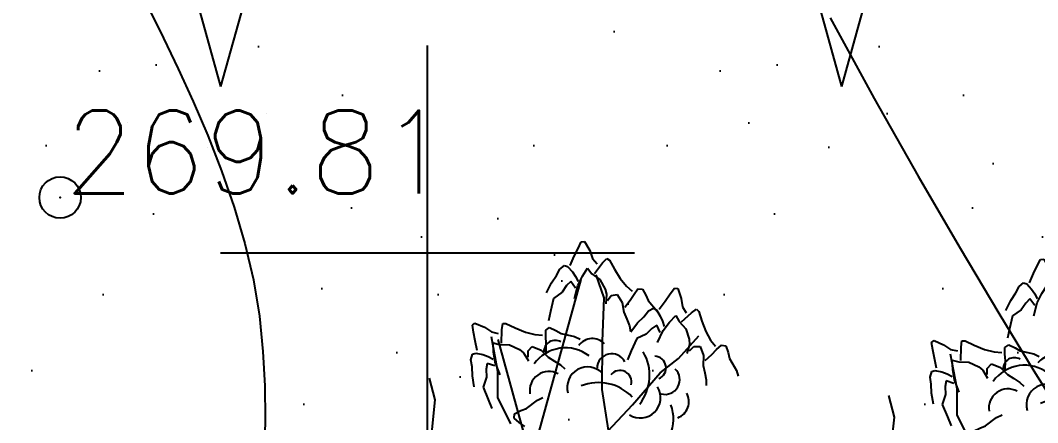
# Model space of a CAD drawing. Header units: millimetres. Extents: x 524954 to 526204, y 9523489 to 9524010.
# Drawn here: x 525395.08 to 525407.37, y 9523597.95 to 9523602.8 of the extents above; entities that cross this region are included whole.
import ezdxf

# ---------------------------------------------------------------- set-up
doc = ezdxf.new("R2010")
doc.units = ezdxf.units.MM
doc.header["$PDMODE"] = 32
doc.header["$PDSIZE"] = 0.5
doc.linetypes.add('ACAD_ISO12W100', pattern=[21, 12, -3, 0, -3, 0, -3])
doc.linetypes.add('CACHE2', pattern=[4.7625, 3.175, -1.5875])
for name, color, linetype in [('Arbre', 34, 'ACAD_ISO12W100'), ('Carroyage(2)', 7, 'Continuous'), ('CN_01_00', 3, 'Continuous'), ('CN_10_00', 1, 'Continuous'), ('TopoAlt', 3, 'Continuous'), ('TOPOJIS', 7, 'Continuous'), ('Végétation_Plantation', 70, 'Continuous')]:
    doc.layers.add(name, color=color, linetype=linetype)
doc.styles.add('Simplex 1.0', font='Simplex.shx', dxfattribs={"width": 0.99, "height": 1})

# ---------------------------------------------------------------- blocks, each defined once
blk = doc.blocks.new('TCPOINT M')
at = {"color": 0}
blk.add_point((0, 0), dxfattribs=at)
at = {"layer": 'TopoAlt', "style": 'Simplex 1.0', "width": 0.99}
blk.add_attdef('ALT', (0.15, 0.15), '', height=1, dxfattribs=at)
blk = doc.blocks.new('v088')
at = {"color": 3, "linetype": 'Continuous'}
for p, q in [((-0.069, 12.224), (-0.024, 12.318)), ((-0.024, 12.318), (0.016, 12.396)), ((0.016, 12.396), (0.055, 12.4)), ((0.055, 12.4), (0.118, 12.291)), ((0.118, 12.291), (0.152, 12.195)), ((-0.118, 12.113), (-0.069, 12.224)), ((0.152, 12.195), (0.207, 12.131)), ((0.272, 12.144), (0.324, 12.197)), ((0.324, 12.197), (0.356, 12.175)), ((0.356, 12.175), (0.415, 12.069)), ((-0.283, 11.991), (-0.243, 12.069)), ((-0.243, 12.069), (-0.188, 12.111)), ((-0.188, 12.111), (-0.15, 12.099)), ((-0.15, 12.099), (-0.092, 12.035)), ((0.032, 11.984), (0.092, 12.078)), ((0.092, 12.078), (0.144, 12.013)), ((0.175, 12.015), (0.272, 12.144)), ((0.415, 12.069), (0.484, 11.953)), ((-0.344, 11.901), (-0.283, 11.991)), ((-0.092, 12.035), (-0.054, 11.98)), ((-0.054, 11.98), (-0.022, 11.919)), ((-0.025, 11.872), (0.032, 11.984)), ((0.144, 12.013), (0.24, 11.942)), ((0.24, 11.942), (0.305, 11.825)), ((0.484, 11.953), (0.56, 11.862)), ((-0.403, 11.78), (-0.344, 11.901)), ((-0.162, 11.869), (-0.217, 11.788)), ((-0.112, 11.918), (-0.162, 11.869)), ((-0.054, 11.839), (-0.112, 11.918)), ((-0.066, 11.715), (-0.025, 11.872)), ((0.305, 11.825), (0.32, 11.765)), ((0.56, 11.862), (0.63, 11.801)), ((0.653, 11.766), (0.699, 11.829)), ((0.699, 11.829), (0.754, 11.828)), ((0.754, 11.828), (0.796, 11.754)), ((1.089, 11.768), (1.142, 11.837)), ((1.142, 11.837), (1.181, 11.833)), ((1.181, 11.833), (1.223, 11.714)), ((-0.32, 11.714), (-0.357, 11.558)), ((-0.217, 11.788), (-0.32, 11.714)), ((0.32, 11.765), (0.311, 11.65)), ((0.334, 11.69), (0.378, 11.749)), ((0.378, 11.749), (0.45, 11.762)), ((0.45, 11.762), (0.511, 11.664)), ((0.542, 11.608), (0.608, 11.694)), ((0.608, 11.694), (0.653, 11.766)), ((0.796, 11.754), (0.824, 11.689)), ((0.824, 11.689), (0.934, 11.561)), ((0.958, 11.583), (1.027, 11.683)), ((1.027, 11.683), (1.089, 11.768)), ((1.223, 11.714), (1.239, 11.614)), ((-0.357, 11.558), (-0.382, 11.444)), ((0.511, 11.664), (0.53, 11.547)), ((0.773, 11.494), (0.827, 11.564)), ((0.827, 11.564), (0.889, 11.595)), ((0.889, 11.595), (0.923, 11.575)), ((0.923, 11.575), (0.969, 11.502)), ((0.934, 11.561), (0.97, 11.497)), ((1.239, 11.614), (1.281, 11.541)), ((1.346, 11.541), (1.408, 11.583)), ((1.408, 11.583), (1.435, 11.556)), ((1.435, 11.556), (1.473, 11.441)), ((0.53, 11.547), (0.565, 11.463)), ((0.565, 11.463), (0.596, 11.383)), ((0.696, 11.418), (0.773, 11.494)), ((0.969, 11.502), (0.996, 11.441)), ((0.996, 11.441), (1.016, 11.375)), ((1.004, 11.329), (1.081, 11.429)), ((1.081, 11.429), (1.158, 11.51)), ((1.158, 11.51), (1.196, 11.437)), ((1.196, 11.437), (1.277, 11.348)), ((1.227, 11.433), (1.346, 11.541)), ((1.473, 11.441), (1.519, 11.314)), ((-1.299, 11.392), (-1.27, 11.417)), ((-1.285, 11.305), (-1.299, 11.392)), ((-1.266, 11.203), (-1.285, 11.305)), ((-1.27, 11.417), (-1.154, 11.366)), ((-1.154, 11.366), (-1.07, 11.309)), ((-1.07, 11.309), (-0.988, 11.29)), ((-0.947, 11.176), (-0.943, 11.337)), ((-0.943, 11.337), (-0.932, 11.411)), ((-0.932, 11.411), (-0.894, 11.412)), ((-0.894, 11.412), (-0.784, 11.361)), ((-0.784, 11.361), (-0.66, 11.307)), ((-0.66, 11.307), (-0.544, 11.278)), ((-0.413, 11.333), (-0.367, 11.365)), ((-0.413, 11.254), (-0.413, 11.333)), ((-0.367, 11.365), (-0.29, 11.329)), ((-0.29, 11.329), (-0.229, 11.292)), ((0.596, 11.383), (0.609, 11.315)), ((0.615, 11.31), (0.696, 11.418)), ((0.869, 11.352), (0.8, 11.283)), ((0.927, 11.391), (0.869, 11.352)), ((0.969, 11.302), (0.927, 11.391)), ((0.935, 11.183), (1.004, 11.329)), ((1.277, 11.348), (1.319, 11.221)), ((1.519, 11.314), (1.577, 11.21)), ((-1.241, 11.084), (-1.266, 11.203)), ((-0.544, 11.278), (-0.452, 11.27)), ((-0.408, 11.17), (-0.413, 11.254)), ((-0.229, 11.292), (-0.065, 11.254)), ((-0.065, 11.254), (0.001, 11.223)), ((0.685, 11.229), (0.619, 11.083)), ((0.8, 11.283), (0.685, 11.229)), ((1.319, 11.221), (1.323, 11.16)), ((1.577, 11.21), (1.635, 11.137)), ((-1.05, 11.179), (-0.971, 11.157)), ((-1.044, 11.067), (-1.05, 11.179)), ((-1.024, 10.943), (-1.044, 11.067)), ((-0.971, 11.157), (-0.851, 11.155)), ((-0.851, 11.155), (-0.73, 11.098)), ((-0.73, 11.098), (-0.682, 11.059)), ((-0.682, 11.059), (-0.622, 10.96)), ((-0.626, 11.08), (-0.576, 11.133)), ((-0.626, 11.006), (-0.626, 11.08)), ((-0.576, 11.133), (-0.468, 11.09)), ((-0.468, 11.09), (-0.384, 11.005)), ((-0.41, 11.061), (-0.408, 11.17)), ((0.619, 11.083), (0.573, 10.975)), ((1.323, 11.16), (1.292, 11.048)), ((1.323, 11.083), (1.377, 11.133)), ((1.377, 11.133), (1.45, 11.133)), ((1.45, 11.133), (1.492, 11.025)), ((1.592, 11.037), (1.65, 11.098)), ((1.65, 11.098), (1.708, 11.152)), ((1.708, 11.152), (1.762, 11.141)), ((1.762, 11.141), (1.789, 11.06)), ((1.789, 11.06), (1.804, 10.991)), ((-1.317, 10.975), (-1.297, 11.041)), ((-1.303, 10.889), (-1.317, 10.975)), ((-1.297, 11.041), (-1.259, 11.053)), ((-1.259, 11.053), (-1.174, 11.037)), ((-1.174, 11.037), (-1.111, 11.014)), ((-1.111, 11.014), (-1.05, 10.983)), ((-0.966, 10.792), (-1.024, 10.943)), ((-0.384, 11.005), (-0.307, 10.958)), ((-0.307, 10.958), (-0.234, 10.911)), ((1.492, 11.025), (1.489, 10.906)), ((1.512, 10.964), (1.592, 11.037)), ((1.804, 10.991), (1.889, 10.844)), ((-1.3, 10.78), (-1.303, 10.889)), ((-1.122, 10.929), (-1.134, 10.861)), ((-1.134, 10.861), (-1.131, 10.763)), ((-1.029, 10.899), (-1.122, 10.929)), ((-0.234, 10.911), (-0.184, 10.864)), ((1.489, 10.906), (1.508, 10.818)), ((1.508, 10.818), (1.523, 10.733)), ((1.889, 10.844), (1.912, 10.775)), ((-1.277, 10.647), (-1.3, 10.78)), ((-1.131, 10.763), (-1.171, 10.642)), ((1.523, 10.733), (1.523, 10.664)), ((-1.171, 10.642), (-1.109, 10.494)), ((-1.109, 10.494), (-1.063, 10.387)), ((-0.648, 10.385), (-0.514, 10.488)), ((-0.514, 10.488), (-0.448, 10.519)), ((-0.796, 10.268), (-0.791, 10.323)), ((-0.791, 10.323), (-0.715, 10.36)), ((-0.715, 10.36), (-0.648, 10.385)), ((-0.735, 10.218), (-0.796, 10.268)), ((-0.666, 10.169), (-0.735, 10.218))]:
    blk.add_line(p, q, dxfattribs=at)
at = {"linetype": 'Continuous'}
for p, q in [((0.29, 11.722), (0.197, 12)), ((0.27, 11.193), (0.29, 11.722)), ((-0.991, 10.831), (-1.069, 11.252)), ((0.269, 10.614), (0.27, 11.193)), ((1.188, 10.988), (1.437, 11.261)), ((0.968, 10.816), (1.188, 10.988)), ((-0.991, 10.52), (-0.991, 10.831)), ((0.634, 10.429), (0.968, 10.816)), ((-1.749, 10.491), (-1.817, 10.751)), ((0.345, 10.122), (0.269, 10.614)), ((-1.806, 9.931), (-1.749, 10.491)), ((-0.835, 10.2), (-0.991, 10.52)), ((0.336, 10.112), (0.634, 10.429))]:
    blk.add_line(p, q, dxfattribs=at)
at = {"color": 3, "linetype": 'Continuous'}
for centre, major_axis, start_param, end_param in [((-0.3, 11.072), (0.0964, 0.0964), 0.254619, 2.377018), ((0.15, 11.024), (0.145, 0.145), 6.263619, 7.998733), ((-0.176, 10.651), (0.33, 0.33), 0.12682, 1.733702), ((0.383, 10.87), (-0.125, 0.125), 4.396235, 7.060094), ((0.275, 10.786), (0.4, 0.4), 4.836335, 6.022049), ((0.899, 10.876), (0.099, 0.099), 4.31771, 7.031286), ((-0.376, 10.6), (0.164, 0.164), 0.282297, 2.520721), ((0.091, 10.641), (0.174, 0.174), 6.236163, 8.918901), ((0.483, 10.705), (-0.099, 0.099), 3.680741, 6.394318), ((1.029, 10.733), (-0.125, 0.125), 2.081137, 4.744996), ((0.223, 10.132), (-0.4, 0.4), 4.689978, 5.875693), ((0.728, 10.517), (-0.174, 0.174), 1.793126, 4.475865), ((1.111, 10.467), (-0.145, 0.145), 2.713295, 4.448408), ((0.662, 10.258), (-0.33, 0.33), 2.69514, 4.302022)]:
    blk.add_ellipse(centre, major_axis=major_axis, ratio=1, start_param=start_param, end_param=end_param, dxfattribs=at)

msp = doc.modelspace()

# ---------------------------------------------------------------- hatches: boundary and pattern name
at = {"layer": 'Végétation_Plantation', "linetype": 'CACHE2', "ltscale": 0.5}
h = msp.add_hatch(dxfattribs=at)
h.set_pattern_fill('BROUSS', color=256, scale=1.5, style=0)
h.set_pattern_definition([(74.475889, (0, 0), (-3.750000001, 13.500000005), [2.25, -11.761156275]), (74.475889, (3.75, 4.5), (-3.750000001, 13.500000005), [2.25, -11.761156275]), (74.475889, (7.5, 9), (-3.750000001, 13.500000005), [2.25, -11.761156275]), (105.524111, (0, 0), (-7.500000003, 4e-10), [1.5, -12.511156275]), (105.524111, (3.75, 4.5), (-7.500000003, 4e-10), [1.5, -12.511156275]), (105.524111, (7.5, 9), (-7.500000003, 4e-10), [1.5, -12.511156275]), (0, (0.453, 0.484), (3.75, 4.5), [0, -7.5]), (0, (1.468, 1.072), (3.75, 4.5), [0, -7.5]), (0, (1.1713, 1.8804), (3.75, 4.5), [0, -7.5]), (0, (2.327, 1.9907), (3.75, 4.5), [0, -7.5]), (0, (1.64, 3.7912), (3.75, 4.5), [0, -7.5]), (0, (0.3684, 2.1545), (3.75, 4.5), [0, -7.5]), (0, (0.281, 2.4684), (3.75, 4.5), [0, -7.5]), (0, (0.0314, 3.7912), (3.75, 4.5), [0, -7.5]), (0, (-0.7807, 0.2634), (3.75, 4.5), [0, -7.5]), (0, (-0.8588, 0.9984), (3.75, 4.5), [0, -7.5]), (0, (-1.468, 0.19), (3.75, 4.5), [0, -7.5]), (0, (-1.624, 1.2924), (3.75, 4.5), [0, -7.5]), (0, (-1.1242, 1.9905), (3.75, 4.5), [0, -7.5]), (0, (-1.3274, 2.6888), (3.75, 4.5), [0, -7.5]), (0, (-1.9207, 3.5707), (3.75, 4.5), [0, -7.5]), (0, (-0.406, 2.9085), (3.75, 4.5), [0, -7.5]), (0, (-2.53, 2.064), (3.75, 4.5), [0, -7.5]), (0, (-2.7485, 0.6675), (3.75, 4.5), [0, -7.5]), (0, (-1.1235, -0.4347), (3.75, 4.5), [0, -7.5]), (0, (-0.156, -0.7287), (3.75, 4.5), [0, -7.5]), (0, (-0.812, -1.537), (3.75, 4.5), [0, -7.5]), (0, (1.5774, -1.4635), (3.75, 4.5), [0, -7.5]), (0, (0.5466, -0.3245), (3.75, 4.5), [0, -7.5]), (0, (1.468, -0.104), (3.75, 4.5), [0, -7.5])])
h.paths.add_polyline_path([(525377.673, 9523660.945), (525407.866, 9523647.437), (525404.193, 9523635.327), (525403.476, 9523627.007), (525405.987, 9523619.737), (525406.747, 9523612.886), (525407.177, 9523604.448), (525411.057, 9523590.152), (525390.646, 9523585.184), (525385.798, 9523596.139), (525380.179, 9523608.044), (525379.541, 9523623.33), (525380.945, 9523632.682), (525378.138, 9523643.509), (525376.097, 9523653.982)])

# ---------------------------------------------------------------- linework, layer by layer
at = {"layer": 'Carroyage(2)'}
for p, q in [((525400, 9523597.5), (525400, 9523602.5)), ((525397.5, 9523600), (525402.5, 9523600))]:
    msp.add_line(p, q, dxfattribs=at)
at = {"layer": 'CN_01_00', "elevation": 271, "flags": 128}
msp.add_lwpolyline([(525404.863, 9523602.837), (525405.395, 9523601.861), (525405.925, 9523600.924), (525406.433, 9523600.053), (525406.901, 9523599.271), (525407.325, 9523598.576), (525407.707, 9523597.966)], dxfattribs=at)
at = {"layer": 'CN_10_00', "elevation": 270, "flags": 128}
msp.add_lwpolyline([(525396.644, 9523602.931), (525396.811, 9523602.589), (525396.988, 9523602.219), (525397.168, 9523601.825), (525397.345, 9523601.413), (525397.512, 9523600.987), (525397.664, 9523600.551), (525397.795, 9523600.111), (525397.898, 9523599.671), (525397.97, 9523599.236), (525398.013, 9523598.809), (525398.034, 9523598.393), (525398.038, 9523597.992), (525398.032, 9523597.609)], dxfattribs=at)

# ---------------------------------------------------------------- block references
at = {"layer": 'Arbre'}
for p in [(525401.842, 9523587.734), (525407.388, 9523587.524)]:
    msp.add_blockref('v088', p, dxfattribs=at)
at = {"layer": 'TOPOJIS'}
ref = msp.add_blockref('TCPOINT M', (525395.562, 9523600.666, 269.81), dxfattribs=at)
ref.add_attrib('ALT', '269.81', (525395.612, 9523600.716, 269.81), dxfattribs={"layer": 'TopoAlt', "height": 1, "style": 'Simplex 1.0', "width": 0.99})

doc.saveas('drawing.dxf')
